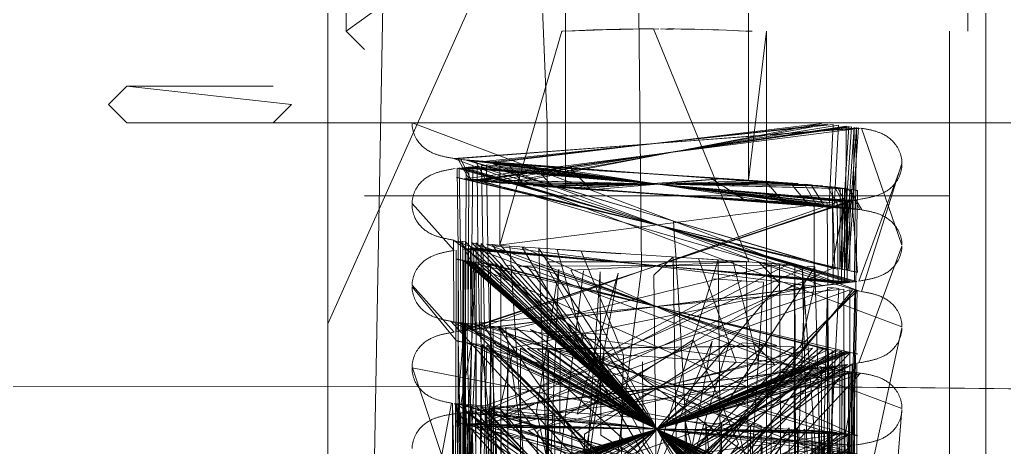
# Model space of a CAD drawing. Header units: millimetres. Extents: x 521 to 148073, y -17811 to 32040.
# Drawn here: x 65985.86 to 66013.86, y 20500.32 to 20512.47 of the extents above; entities that cross this region are included whole.
import ezdxf

# ---------------------------------------------------------------- set-up
doc = ezdxf.new("R2010")
doc.units = ezdxf.units.MM
doc.layers.add('Datové rozvody', color=6, linetype='Continuous')
doc.layers.add('PDF_Geometrie', color=7, linetype='Continuous', true_color=0xbdbdbd)

# ---------------------------------------------------------------- blocks, each defined once
blk = doc.blocks.new('projektor')
at = {"layer": 'PDF_Geometrie', "lineweight": 13}
for points in [[(86042.651, 15089.367), (86042.651, 15085.322), (86042.651, 15066.608), (86042.651, 15060.033)], [(86027.983, 15083.804), (86079.825, 15083.804)], [(86025.96, 15067.62), (86025.96, 15072.172), (86025.96, 15081.782), (86026.668, 15083.319), (86027.477, 15077.23), (86027.477, 15071.16), (86030.006, 15072.172), (86030.006, 15077.23), (86030.512, 15072.172), (86030.512, 15082.287), (86035.569, 15070.048), (86036.429, 15079.354), (86036.429, 15067.114), (86037.392, 15067.114), (86039.385, 15067.114), (86040.121, 15066.103), (86040.627, 15066.608)], [(86036.681, 15083.298), (86037.549, 15083.298), (86040.121, 15083.298)], [(86040.121, 15082.793), (86066.927, 15082.793), (86069.131, 15082.287)], [(86044.674, 15082.793), (86044.674, 15080.748), (86044.674, 15066.608)], [(86049.261, 15074.3), (86051.525, 15074.321), (86063.423, 15082.202)], [(86053.808, 15080.284), (86048.323, 15081.478), (86048.364, 15081.476), (86048.405, 15081.471), (86048.446, 15081.465), (86048.487, 15081.457), (86048.528, 15081.447), (86048.567, 15081.436), (86048.606, 15081.422), (86048.645, 15081.406), (86048.683, 15081.39), (86048.718, 15081.372), (86048.753, 15081.351), (86048.786, 15081.33), (86048.818, 15081.309), (86048.848, 15081.286), (86048.876, 15081.263), (86048.903, 15081.239), (86048.928, 15081.214), (86048.952, 15081.19), (86048.974, 15081.164), (86048.995, 15081.14), (86049.014, 15081.114), (86049.033, 15081.089), (86049.049, 15081.065), (86049.066, 15081.039), (86049.08, 15081.015), (86049.093, 15080.99), (86049.106, 15080.967), (86049.117, 15080.944), (86049.128, 15080.92), (86049.138, 15080.899), (86049.147, 15080.876), (86049.156, 15080.855), (86049.164, 15080.833), (86049.171, 15080.812), (86049.178, 15080.791), (86049.185, 15080.771), (86049.192, 15080.749), (86049.197, 15080.729), (86049.203, 15080.709), (86049.209, 15080.688), (86049.215, 15080.667), (86049.22, 15080.645), (86049.225, 15080.625), (86049.23, 15080.603), (86049.235, 15080.581), (86049.24, 15080.559), (86049.245, 15080.537), (86049.249, 15080.514), (86049.254, 15080.491), (86049.258, 15080.466), (86049.263, 15080.442), (86049.268, 15080.418), (86049.272, 15080.392), (86049.277, 15080.367), (86049.281, 15080.34), (86049.289, 15080.285), (86046.063, 15081.478), (86046.104, 15081.476), (86046.145, 15081.471), (86046.186, 15081.465), (86046.227, 15081.457), (86046.267, 15081.448), (86046.306, 15081.436), (86046.345, 15081.423), (86046.384, 15081.407), (86046.421, 15081.391), (86046.457, 15081.373), (86046.491, 15081.353), (86046.524, 15081.332), (86046.556, 15081.311), (86046.586, 15081.288), (86046.614, 15081.265), (86046.641, 15081.242), (86046.666, 15081.217), (86046.69, 15081.193), (86046.713, 15081.167), (86046.733, 15081.143), (86046.753, 15081.117), (86046.771, 15081.093), (86046.788, 15081.068), (86046.804, 15081.043), (86046.819, 15081.019), (86046.832, 15080.994), (86046.844, 15080.971), (86046.856, 15080.948), (86046.867, 15080.925), (86046.877, 15080.903), (86046.887, 15080.88), (86046.895, 15080.859), (86046.903, 15080.838), (86046.91, 15080.816), (86046.917, 15080.796), (86046.925, 15080.775), (86046.931, 15080.754), (86046.937, 15080.734), (86046.943, 15080.714), (86046.948, 15080.693), (86046.954, 15080.672), (86046.959, 15080.652), (86046.965, 15080.63), (86046.97, 15080.609), (86046.975, 15080.588), (86046.979, 15080.565), (86046.984, 15080.543), (86046.989, 15080.52), (86046.993, 15080.497), (86046.998, 15080.473), (86047.003, 15080.448), (86047.008, 15080.424), (86047.012, 15080.398), (86047.017, 15080.372), (86047.021, 15080.345), (86047.03, 15080.289), (86043.804, 15081.478), (86043.845, 15081.476), (86043.886, 15081.471), (86043.927, 15081.465), (86043.968, 15081.457), (86044.008, 15081.448), (86044.048, 15081.436), (86044.087, 15081.423), (86044.125, 15081.407), (86044.162, 15081.39), (86044.198, 15081.372), (86044.234, 15081.352), (86044.266, 15081.332), (86044.298, 15081.31), (86044.328, 15081.287), (86044.356, 15081.264), (86044.383, 15081.24), (86044.409, 15081.215), (86044.432, 15081.191), (86044.455, 15081.166), (86044.475, 15081.141), (86044.495, 15081.115), (86044.513, 15081.091), (86044.53, 15081.066), (86044.545, 15081.041), (86044.56, 15081.018), (86044.574, 15080.993), (86044.586, 15080.97), (86044.597, 15080.947), (86044.608, 15080.924), (86044.618, 15080.902), (86044.627, 15080.88), (86044.635, 15080.858), (86044.644, 15080.837), (86044.651, 15080.815), (86044.659, 15080.794), (86044.666, 15080.773), (86044.673, 15080.751), (86044.679, 15080.729), (86044.686, 15080.708), (86044.691, 15080.685), (86044.697, 15080.663), (86044.703, 15080.64), (86044.708, 15080.618), (86044.714, 15080.595), (86044.719, 15080.571), (86044.724, 15080.548), (86044.729, 15080.523), (86044.734, 15080.498), (86044.739, 15080.473), (86044.744, 15080.446), (86044.749, 15080.42), (86044.754, 15080.392), (86044.758, 15080.365), (86044.764, 15080.336), (86044.769, 15080.307), (86044.778, 15080.246)], [(86056.205, 15067.923), (86050.402, 15069.011), (86050.397, 15068.985), (86050.393, 15068.96), (86050.388, 15068.935), (86050.384, 15068.911), (86050.379, 15068.887), (86050.375, 15068.865), (86050.37, 15068.842), (86050.365, 15068.82), (86050.359, 15068.798), (86050.355, 15068.776), (86050.35, 15068.755), (86050.344, 15068.733), (86050.339, 15068.713), (86050.333, 15068.693), (86050.327, 15068.671), (86050.321, 15068.651), (86050.315, 15068.631), (86050.308, 15068.609), (86050.3, 15068.589), (86050.293, 15068.568), (86050.285, 15068.546), (86050.277, 15068.525), (86050.268, 15068.503), (86050.258, 15068.48), (86050.247, 15068.458), (86050.235, 15068.434), (86050.223, 15068.41), (86050.209, 15068.387), (86050.194, 15068.361), (86050.179, 15068.337), (86050.162, 15068.311), (86050.144, 15068.287), (86050.124, 15068.261), (86050.104, 15068.236), (86050.081, 15068.212), (86050.058, 15068.187), (86050.032, 15068.163), (86050.005, 15068.138), (86049.977, 15068.115), (86049.947, 15068.093), (86049.916, 15068.07), (86049.882, 15068.05), (86049.848, 15068.03), (86049.812, 15068.011), (86049.775, 15067.994), (86049.736, 15067.979), (86049.697, 15067.965), (86049.657, 15067.953), (86049.616, 15067.944), (86049.575, 15067.936), (86049.534, 15067.93), (86049.493, 15067.926), (86049.452, 15067.924), (86049.428, 15067.923), (86051.841, 15080.387)], [(86053.946, 15067.923), (86049.578, 15080.361), (86049.583, 15080.388), (86049.587, 15080.415), (86049.592, 15080.441), (86049.597, 15080.466), (86049.602, 15080.492), (86049.607, 15080.516), (86049.611, 15080.541), (86049.616, 15080.564), (86049.622, 15080.588), (86049.627, 15080.61), (86049.632, 15080.632), (86049.638, 15080.655), (86049.643, 15080.677), (86049.649, 15080.698), (86049.656, 15080.72), (86049.662, 15080.741), (86049.668, 15080.762), (86049.675, 15080.785), (86049.682, 15080.806), (86049.69, 15080.828), (86049.698, 15080.85), (86049.707, 15080.872), (86049.717, 15080.896), (86049.727, 15080.918), (86049.737, 15080.942), (86049.749, 15080.966), (86049.762, 15080.989), (86049.776, 15081.015), (86049.79, 15081.039), (86049.806, 15081.064), (86049.823, 15081.089), (86049.841, 15081.114), (86049.862, 15081.14), (86049.881, 15081.164), (86049.904, 15081.19), (86049.928, 15081.214), (86049.953, 15081.239), (86049.979, 15081.262), (86050.007, 15081.285), (86050.038, 15081.309), (86050.07, 15081.33), (86050.102, 15081.351), (86050.137, 15081.371), (86050.172, 15081.389), (86050.21, 15081.406), (86050.249, 15081.422), (86050.288, 15081.435), (86050.327, 15081.447), (86050.368, 15081.457), (86050.409, 15081.465), (86050.45, 15081.471), (86050.491, 15081.476), (86050.532, 15081.478), (86050.557, 15081.478), (86045.89, 15069.046), (86045.886, 15069.018), (86045.88, 15068.992), (86045.875, 15068.965), (86045.871, 15068.94), (86045.866, 15068.916), (86045.861, 15068.891), (86045.856, 15068.868), (86045.852, 15068.844), (86045.847, 15068.821), (86045.842, 15068.8), (86045.837, 15068.777), (86045.831, 15068.756), (86045.826, 15068.734), (86045.82, 15068.713), (86045.814, 15068.693), (86045.809, 15068.671), (86045.803, 15068.651), (86045.796, 15068.631), (86045.789, 15068.609), (86045.783, 15068.589), (86045.775, 15068.568), (86045.767, 15068.546), (86045.758, 15068.524), (86045.749, 15068.503), (86045.739, 15068.48), (86045.728, 15068.457), (86045.717, 15068.433), (86045.704, 15068.41), (86045.691, 15068.386), (86045.677, 15068.361), (86045.661, 15068.337), (86045.644, 15068.311), (86045.626, 15068.287), (86045.606, 15068.261), (86045.585, 15068.236), (86045.563, 15068.212), (86045.539, 15068.187), (86045.514, 15068.163), (86045.487, 15068.138), (86045.459, 15068.115), (86045.429, 15068.093), (86045.397, 15068.07), (86045.364, 15068.05), (86045.33, 15068.03), (86045.294, 15068.011), (86045.256, 15067.994), (86045.217, 15067.979), (86045.178, 15067.965), (86045.139, 15067.953), (86045.098, 15067.944), (86045.057, 15067.936), (86045.016, 15067.93), (86044.975, 15067.926), (86044.934, 15067.924), (86044.91, 15067.923)], [(86065.097, 15080.325), (86050.58, 15081.478), (86050.621, 15081.476), (86050.662, 15081.471), (86050.702, 15081.466), (86050.742, 15081.458), (86050.782, 15081.449), (86050.821, 15081.437), (86050.86, 15081.425), (86050.898, 15081.409), (86050.934, 15081.393), (86050.97, 15081.375), (86051.004, 15081.356), (86051.037, 15081.336), (86051.068, 15081.314), (86051.099, 15081.292), (86051.127, 15081.269), (86051.154, 15081.246), (86051.179, 15081.222), (86051.203, 15081.198), (86051.225, 15081.173), (86051.246, 15081.149), (86051.266, 15081.125), (86051.285, 15081.099), (86051.301, 15081.075), (86051.317, 15081.05), (86051.332, 15081.027), (86051.346, 15081.003), (86051.358, 15080.979), (86051.371, 15080.956), (86051.381, 15080.933), (86051.391, 15080.911), (86051.401, 15080.89), (86051.409, 15080.868), (86051.417, 15080.847), (86051.426, 15080.826), (86051.433, 15080.805), (86051.44, 15080.784), (86051.447, 15080.763), (86051.452, 15080.743), (86051.459, 15080.723), (86051.464, 15080.701), (86051.47, 15080.681), (86051.476, 15080.66), (86051.481, 15080.637), (86051.487, 15080.615), (86051.492, 15080.593), (86051.497, 15080.569), (86051.502, 15080.546), (86051.507, 15080.521), (86051.512, 15080.496), (86051.517, 15080.47), (86051.522, 15080.443), (86051.527, 15080.416), (86051.532, 15080.387), (86051.537, 15080.359), (86051.542, 15080.329), (86051.547, 15080.299), (86051.552, 15080.267), (86051.561, 15080.202)], [(86040.063, 15073.664), (86040.068, 15073.488), (86040.067, 15073.476), (86040.068, 15073.7), (86040.072, 15073.32), (86040.071, 15073.306), (86040.075, 15073.436), (86040.077, 15073.159), (86040.076, 15073.143), (86040.081, 15073.191), (86040.081, 15072.99), (86040.084, 15072.934), (86040.089, 15072.776), (86040.088, 15072.965), (86040.092, 15072.73), (86040.097, 15072.587), (86040.099, 15072.551), (86040.098, 15072.702), (86040.106, 15072.376), (86040.108, 15072.355), (86040.116, 15072.172), (86040.118, 15072.162), (86040.109, 15072.44), (86040.121, 15072.098), (86040.121, 15072.07), (86046.039, 15070.352), (86043.78, 15070.352), (86044.91, 15079.049), (86047.169, 15079.049), (86046.055, 15070.177), (86044.891, 15079.256), (86043.796, 15070.175), (86047.149, 15079.268), (86048.324, 15070.07), (86046.07, 15070.022), (86043.814, 15069.983), (86044.876, 15079.409), (86047.134, 15079.43), (86048.338, 15069.927), (86046.084, 15069.879), (86043.828, 15069.848), (86044.862, 15079.553), (86047.119, 15079.579), (86048.351, 15069.792), (86046.098, 15069.746), (86043.841, 15069.722), (86047.104, 15079.718), (86044.848, 15079.687), (86048.366, 15069.666), (86046.111, 15069.621), (86047.094, 15079.804), (86044.834, 15079.814), (86043.854, 15069.603), (86048.379, 15069.547), (86046.121, 15069.542), (86047.084, 15079.886), (86044.825, 15079.894), (86043.867, 15069.492), (86048.387, 15069.473), (86046.129, 15069.468), (86047.075, 15079.963), (86044.815, 15079.971), (86043.875, 15069.422), (86048.397, 15069.402), (86046.138, 15069.397), (86047.066, 15080.036), (86043.884, 15069.355), (86044.806, 15080.044), (86048.405, 15069.334), (86046.147, 15069.329), (86047.057, 15080.104), (86043.893, 15069.29), (86044.796, 15080.114), (86048.414, 15069.269), (86046.156, 15069.264), (86043.901, 15069.229), (86047.048, 15080.169), (86044.787, 15080.182), (86048.423, 15069.206), (86046.164, 15069.202), (86043.91, 15069.17), (86047.039, 15080.231), (86048.432, 15069.147), (86046.173, 15069.144)], [(86044.191, 15069.297), (86044.197, 15069.332), (86045.06, 15080.365), (86044.487, 15080.036), (86046.746, 15080.033), (86044.203, 15069.369), (86042.797, 15080.335), (86043.635, 15069.077), (86045.052, 15080.31), (86044.48, 15079.991), (86044.21, 15069.411), (86046.739, 15079.988), (86042.788, 15080.278), (86043.646, 15069.138), (86045.043, 15080.254), (86044.217, 15069.457), (86044.473, 15079.943), (86046.732, 15079.938), (86042.778, 15080.217), (86045.034, 15080.195), (86043.655, 15069.202), (86044.223, 15069.506), (86044.465, 15079.889), (86046.723, 15079.885), (86042.769, 15080.153), (86045.025, 15080.133), (86044.231, 15069.557), (86043.665, 15069.27), (86044.457, 15079.83), (86046.716, 15079.826), (86042.759, 15080.084), (86044.238, 15069.614), (86045.017, 15080.067), (86043.674, 15069.342), (86044.449, 15079.767), (86046.708, 15079.763), (86042.75, 15080.012), (86044.245, 15069.674), (86045.008, 15079.999), (86044.441, 15079.698), (86043.684, 15069.418), (86046.699, 15079.693), (86044.252, 15069.737), (86042.741, 15079.934), (86044.999, 15079.926), (86044.432, 15079.625), (86043.694, 15069.498), (86046.691, 15079.62), (86044.423, 15079.546), (86043.704, 15069.584), (86044.99, 15079.851), (86046.683, 15079.541), (86051.054, 15069.948), (86051.19, 15079.446), (86064.744, 15079.447)], [(86049.046, 15080.247), (86049.047, 15080.248), (86049.046, 15080.247), (86049.045, 15080.244), (86049.045, 15080.241), (86049.044, 15080.236), (86049.042, 15080.23), (86049.04, 15080.224), (86049.039, 15080.216), (86049.037, 15080.208), (86049.035, 15080.199), (86049.033, 15080.19), (86049.03, 15080.179), (86049.028, 15080.166), (86049.025, 15080.154), (86049.023, 15080.14), (86049.02, 15080.126), (86049.018, 15080.11), (86049.014, 15080.094), (86046.421, 15069.154), (86046.42, 15069.153), (86046.421, 15069.154), (86046.421, 15069.155), (86046.422, 15069.158), (86046.422, 15069.161), (86046.424, 15069.166), (86046.425, 15069.172), (86046.427, 15069.178), (86046.428, 15069.186), (86046.431, 15069.195), (86046.432, 15069.204), (86046.435, 15069.216), (86046.437, 15069.228), (86046.44, 15069.241), (86046.443, 15069.254), (86046.446, 15069.27), (86046.448, 15069.286), (86046.452, 15069.303), (86046.455, 15069.321), (86051.306, 15080.248), (86051.306, 15080.248), (86051.306, 15080.247), (86051.304, 15080.244), (86051.303, 15080.241), (86051.303, 15080.237), (86051.301, 15080.231), (86051.3, 15080.226), (86051.299, 15080.219), (86051.297, 15080.212), (86051.295, 15080.204), (86051.293, 15080.196), (86051.291, 15080.186), (86051.289, 15080.176), (86051.287, 15080.164), (86051.285, 15080.153), (86051.282, 15080.14), (86051.28, 15080.127), (86044.529, 15080.248), (86044.528, 15080.246), (86044.527, 15080.243), (86044.526, 15080.24), (86044.525, 15080.235), (86044.523, 15080.228), (86044.522, 15080.221), (86044.52, 15080.213), (86044.517, 15080.204), (86044.516, 15080.195), (86044.513, 15080.184), (86044.511, 15080.171), (86044.508, 15080.158), (86044.505, 15080.144), (86044.503, 15080.129), (86044.5, 15080.112), (86044.497, 15080.094), (86044.493, 15080.076), (86046.788, 15080.248), (86046.787, 15080.246), (86046.786, 15080.243), (86046.785, 15080.239), (86046.783, 15080.234), (86046.783, 15080.227), (86046.781, 15080.22), (86046.779, 15080.212), (86046.777, 15080.203), (86046.774, 15080.193), (86046.772, 15080.182), (86046.77, 15080.169), (86046.767, 15080.156), (86046.764, 15080.142), (86046.761, 15080.127), (86046.758, 15080.11), (86046.755, 15080.092), (86046.752, 15080.074), (86044.161, 15069.154), (86044.161, 15069.153), (86044.161, 15069.154), (86044.161, 15069.156), (86044.162, 15069.159), (86044.164, 15069.162), (86044.165, 15069.167), (86044.166, 15069.172), (86044.168, 15069.179), (86044.17, 15069.187), (86044.172, 15069.195), (86044.174, 15069.204), (86044.176, 15069.216), (86044.178, 15069.227), (86044.181, 15069.239), (86044.183, 15069.252), (86044.186, 15069.267), (86044.188, 15069.281), (86044.191, 15069.297)], [(86049.009, 15080.059), (86049.002, 15080.019), (86053.242, 15069.381), (86064.816, 15080.015), (86052.671, 15069.068), (86054.93, 15069.068), (86060.02, 15069.389), (86061.707, 15069.067), (86049.574, 15080.332), (86048.154, 15069.076), (86045.895, 15069.074), (86054.091, 15080.323), (86056.35, 15080.326), (86067.073, 15080.007), (86067.645, 15080.322), (86060.867, 15080.32), (86062.281, 15069.396), (86066.228, 15069.081), (86069.903, 15080.319)], [(86048.996, 15079.975), (86048.989, 15079.928), (86053.255, 15069.472), (86060.034, 15069.481), (86067.061, 15079.921), (86062.293, 15069.483), (86048.171, 15069.187), (86054.073, 15080.212), (86050.998, 15069.487), (86049.554, 15080.211), (86051.246, 15079.913), (86052.689, 15069.189), (86060.85, 15080.208), (86061.726, 15069.19), (86067.627, 15080.208), (86066.244, 15069.194), (86054.949, 15069.19), (86045.913, 15069.196), (86056.331, 15080.204), (86063.107, 15080.199)], [(86045.932, 15069.332), (86045.922, 15069.261), (86046.489, 15069.556), (86055.755, 15079.845), (86056.321, 15080.138), (86065.357, 15080.135), (86057.219, 15069.268), (86058.014, 15079.842), (86062.531, 15079.837), (86064.791, 15079.839), (86064.563, 15069.564), (86066.822, 15069.565)], [(86048.154, 15069.076), (86048.145, 15069.024), (86054.099, 15080.375), (86067.653, 15080.376), (86060.876, 15080.373), (86066.218, 15069.028), (86069.912, 15080.372), (86067.08, 15080.045), (86062.275, 15069.357), (86046.461, 15069.36), (86055.783, 15080.041), (86063.134, 15080.367), (86065.392, 15080.367), (86057.183, 15069.036), (86050.407, 15069.038), (86064.535, 15069.364), (86069.337, 15080.036)], [(86046.461, 15069.36), (86046.467, 15069.403), (86055.776, 15079.999), (86063.125, 15080.313), (86058.607, 15080.315), (86065.384, 15080.313), (86057.192, 15069.09), (86051.258, 15079.995), (86050.416, 15069.093), (86050.987, 15069.406), (86064.541, 15069.408), (86062.553, 15079.991), (86069.33, 15079.991)], [(86046.467, 15069.403), (86046.475, 15069.451), (86055.77, 15079.951), (86065.375, 15080.256), (86057.201, 15069.146), (86058.597, 15080.254), (86050.425, 15069.151), (86064.549, 15069.456), (86053.509, 15079.944), (86058.028, 15079.944), (86062.546, 15079.944), (86066.808, 15069.458), (86069.323, 15079.943)], [(86046.475, 15069.451), (86046.482, 15069.501), (86055.762, 15079.9), (86065.366, 15080.197), (86057.21, 15069.205), (86058.02, 15079.895), (86062.539, 15079.893), (86064.556, 15069.508), (86050.434, 15069.212), (86053.502, 15079.891)], [(86060.306, 15080.07), (86048.141, 15068.999), (86048.136, 15068.975), (86048.132, 15068.95), (86048.127, 15068.926), (86048.123, 15068.902), (86048.118, 15068.88), (86048.114, 15068.858), (86048.109, 15068.835), (86048.104, 15068.813), (86048.099, 15068.791), (86048.094, 15068.77), (86048.089, 15068.749), (86048.084, 15068.728), (86048.078, 15068.707), (86048.072, 15068.687), (86048.066, 15068.666), (86048.06, 15068.646), (86048.054, 15068.626), (86048.047, 15068.604), (86048.04, 15068.584), (86048.032, 15068.563), (86048.024, 15068.541), (86048.015, 15068.52), (86048.006, 15068.497), (86047.996, 15068.475), (86047.985, 15068.453), (86047.973, 15068.429), (86047.961, 15068.406), (86047.948, 15068.381), (86047.932, 15068.357), (86047.917, 15068.333), (86047.9, 15068.308), (86047.881, 15068.283), (86047.862, 15068.257), (86047.841, 15068.233), (86047.819, 15068.209), (86047.795, 15068.184), (86047.77, 15068.16), (86047.744, 15068.136), (86047.715, 15068.113), (86047.685, 15068.091), (86047.653, 15068.068), (86047.621, 15068.048), (86047.585, 15068.029), (86047.55, 15068.01), (86047.513, 15067.993), (86047.475, 15067.978), (86047.436, 15067.964), (86047.396, 15067.953), (86047.356, 15067.943), (86047.315, 15067.936), (86047.274, 15067.93), (86047.233, 15067.926), (86047.192, 15067.924), (86048.68, 15069.154), (86048.679, 15069.154), (86048.679, 15069.153), (86048.68, 15069.154), (86048.68, 15069.156), (86048.68, 15069.159), (86048.682, 15069.162), (86048.683, 15069.167), (86048.685, 15069.173), (86048.687, 15069.18), (86048.688, 15069.188), (86048.69, 15069.197), (86048.692, 15069.208), (86048.695, 15069.219), (86048.697, 15069.231), (86048.7, 15069.244), (86048.702, 15069.258), (86048.706, 15069.274), (86048.708, 15069.291), (86048.712, 15069.308), (86048.715, 15069.327), (86050.938, 15069.154), (86050.938, 15069.153), (86050.938, 15069.154), (86050.939, 15069.155), (86050.94, 15069.158), (86050.941, 15069.161), (86050.942, 15069.165), (86050.943, 15069.17), (86050.944, 15069.176), (86050.946, 15069.182), (86050.947, 15069.189), (86050.949, 15069.197), (86050.952, 15069.206), (86050.954, 15069.217), (86050.956, 15069.227), (86050.958, 15069.238), (86050.96, 15069.25), (86050.963, 15069.262), (86050.965, 15069.276), (86053.565, 15080.248)], [(86051.801, 15080.121), (86051.811, 15080.186), (86058.588, 15080.189), (86057.779, 15069.514), (86055.52, 15069.517), (86064.797, 15079.888), (86060.278, 15079.878), (86047.29, 15080.177), (86059.473, 15069.227), (86048.982, 15079.876), (86053.263, 15069.524), (86063.991, 15069.231), (86067.055, 15079.874), (86060.041, 15069.532), (86062.299, 15069.532), (86051.004, 15069.532), (86051.239, 15079.866), (86048.18, 15069.247), (86054.065, 15080.152), (86060.841, 15080.148), (86067.618, 15080.147), (86066.254, 15069.254)], [(86048.728, 15069.41), (86048.735, 15069.459), (86051.819, 15080.247), (86055.513, 15069.463), (86057.772, 15069.462), (86047.3, 15080.242), (86060.285, 15079.933), (86059.463, 15069.163), (86064.803, 15079.933), (86063.982, 15069.17)], [(86049.554, 15080.211), (86049.563, 15080.273), (86048.162, 15069.131), (86052.68, 15069.127), (86054.939, 15069.127), (86061.717, 15069.127), (86054.081, 15080.268), (86062.287, 15069.437), (86060.858, 15080.265), (86067.636, 15080.267)], [(86049.289, 15080.285), (86049.298, 15080.228), (86053.817, 15080.226), (86055.205, 15069.172), (86058.334, 15080.234)], [(86050.672, 15069.272), (86050.663, 15069.344), (86051.581, 15080.062), (86061.96, 15069.332)], [(86053.835, 15080.103), (86049.316, 15080.105), (86055.187, 15069.299)], [(86061.968, 15069.267), (86050.672, 15069.272), (86051.571, 15080.134), (86056.089, 15080.139)], [(86053.825, 15080.166), (86049.307, 15080.168), (86055.196, 15069.234)], [(86049.536, 15080.077), (86049.545, 15080.146), (86052.699, 15069.254), (86061.735, 15069.255), (86054.958, 15069.257), (86063.099, 15080.137)], [(86051.28, 15080.127), (86051.274, 15080.098), (86050.97, 15069.304)], [(86066.244, 15069.194), (86066.236, 15069.136), (86056.34, 15080.267), (86051.252, 15079.956), (86050.993, 15069.446), (86063.117, 15080.257)], [(86045.942, 15069.405), (86045.932, 15069.332), (86054.969, 15069.33), (86056.312, 15080.069), (86062.524, 15079.778), (86064.571, 15069.624), (86066.83, 15069.624)], [(86046.497, 15069.615), (86046.505, 15069.677), (86052.717, 15069.396), (86055.739, 15079.724), (86061.755, 15069.397), (86065.34, 15080.003), (86049.527, 15080.004), (86057.237, 15069.401), (86045.942, 15069.405), (86056.303, 15079.995), (86062.516, 15079.715), (86064.579, 15069.688), (86066.838, 15069.687)], [(86052.717, 15069.396), (86052.708, 15069.323), (86049.536, 15080.077), (86063.09, 15080.073), (86061.746, 15069.324), (86046.497, 15069.615), (86055.747, 15079.786), (86065.349, 15080.07), (86058.006, 15079.785), (86057.227, 15069.333), (86064.784, 15079.787)], [(86046.505, 15069.677), (86046.513, 15069.745), (86055.732, 15079.657), (86065.331, 15079.931), (86057.245, 15069.473), (86061.764, 15069.473), (86049.517, 15079.927), (86052.728, 15069.473), (86062.508, 15079.647), (86064.587, 15069.756), (86066.846, 15069.754)], [(86046.513, 15069.745), (86046.525, 15069.852), (86048.942, 15079.55), (86055.719, 15079.549), (86054.999, 15069.574), (86064.756, 15079.55), (86065.322, 15079.857), (86069.274, 15079.548), (86057.254, 15069.548), (86055.562, 15069.861), (86062.495, 15079.539), (86066.858, 15069.862), (86064.599, 15069.866), (86053.459, 15079.532), (86057.822, 15069.869), (86060.235, 15079.53), (86062.341, 15069.869), (86064.037, 15069.597), (86048.786, 15069.871), (86058.539, 15079.802), (86060.082, 15069.875), (86050.479, 15069.569)], [(86048.231, 15069.661), (86048.214, 15069.511), (86047.251, 15079.868), (86054.03, 15079.888), (86060.807, 15079.882), (86061.773, 15069.552), (86052.737, 15069.554), (86066.288, 15069.527)], [(86047.271, 15080.032), (86047.281, 15080.106), (86060.048, 15069.587), (86048.188, 15069.308), (86054.056, 15080.091), (86060.833, 15080.086), (86066.262, 15069.318), (86067.61, 15080.082)], [(86048.974, 15079.819), (86048.967, 15079.758), (86060.261, 15079.754), (86060.055, 15069.645), (86064.009, 15069.365), (86048.197, 15069.373), (86059.491, 15069.366), (86054.048, 15080.026), (86047.271, 15080.032), (86051.02, 15069.654), (86060.824, 15080.021), (86066.271, 15069.385), (86067.601, 15080.014), (86064.777, 15079.733), (86057.999, 15079.725), (86063.081, 15080.005)], [(86048.967, 15079.758), (86048.958, 15079.693), (86053.285, 15069.706), (86055.544, 15069.708), (86060.063, 15069.706), (86048.205, 15069.44), (86058.559, 15079.97), (86054.039, 15079.958), (86060.253, 15079.684), (86064.019, 15069.438), (86067.031, 15079.685), (86060.815, 15079.953), (86051.216, 15079.678), (86059.501, 15069.442), (86066.279, 15069.454)], [(86048.721, 15069.366), (86048.728, 15069.41), (86053.516, 15079.991)], [(86048.75, 15069.567), (86048.758, 15069.628), (86053.487, 15079.775), (86050.452, 15069.344), (86057.795, 15069.629), (86051.792, 15080.052), (86067.04, 15079.771), (86069.3, 15079.768)], [(86053.487, 15079.775), (86053.478, 15079.711), (86054.978, 15069.406), (86048.766, 15069.692), (86057.802, 15069.693), (86050.461, 15069.415), (86051.783, 15079.98), (86062.321, 15069.701), (86069.292, 15079.699)], [(86048.766, 15069.692), (86048.774, 15069.76), (86053.471, 15079.641), (86056.293, 15079.918), (86057.81, 15069.76), (86050.47, 15069.49), (86054.988, 15069.487), (86051.773, 15079.905), (86053.294, 15069.775)], [(86048.958, 15079.693), (86048.951, 15079.624), (86055.554, 15069.781), (86058.549, 15079.889), (86060.245, 15079.61), (86064.028, 15069.516), (86062.333, 15069.799), (86060.075, 15069.805), (86067.02, 15079.593), (86051.764, 15079.825), (86053.302, 15069.849), (86063.064, 15079.859)], [(86049.002, 15080.019), (86048.996, 15079.975), (86053.248, 15069.425), (86064.81, 15079.975), (86060.027, 15069.433), (86067.067, 15079.966)], [(86052.911, 15069.432), (86049.333, 15079.971), (86057.429, 15069.433)], [(86058.368, 15079.981), (86050.653, 15069.421), (86049.333, 15079.971), (86049.342, 15079.899), (86062.897, 15079.897), (86050.643, 15069.501), (86051.601, 15079.904), (86058.377, 15079.911)], [(86050.643, 15069.501), (86050.633, 15069.586), (86052.893, 15069.58), (86049.35, 15079.825), (86051.611, 15079.819), (86060.646, 15079.822), (86058.39, 15079.8), (86070.97, 15069.549), (86061.933, 15069.547), (86056.124, 15079.862), (86064.195, 15069.531), (86067.418, 15079.87), (86068.713, 15069.53), (86059.676, 15069.526), (86066.455, 15069.52), (86055.159, 15069.519), (86065.157, 15079.89), (86052.902, 15069.505), (86053.86, 15079.895), (86057.419, 15069.511), (86069.675, 15079.897)], [(86051.02, 15069.654), (86051.03, 15069.735), (86057.991, 15079.661), (86063.072, 15079.933)], [(86051.216, 15079.678), (86051.202, 15079.551), (86051.044, 15069.852), (86059.51, 15069.523), (86057.975, 15079.522), (86067.583, 15079.866)], [(86051.233, 15079.817), (86051.226, 15079.765), (86055.536, 15069.639), (86053.278, 15069.641), (86058.569, 15080.047), (86062.314, 15069.641)], [(86044.962, 15079.604), (86044.976, 15079.732), (86044.41, 15079.419), (86043.714, 15069.674), (86044.281, 15069.99), (86042.716, 15079.72), (86044.962, 15079.604), (86044.293, 15070.112), (86044.395, 15079.278), (86043.729, 15069.819), (86042.701, 15079.576), (86044.948, 15079.466), (86044.306, 15070.243), (86044.382, 15079.127), (86043.745, 15069.976), (86042.685, 15079.42), (86044.319, 15070.381), (86044.366, 15078.962), (86044.934, 15079.32), (86043.762, 15070.145), (86042.669, 15079.252), (86044.336, 15070.581)], [(86049.493, 15079.715), (86049.508, 15079.846), (86045.961, 15069.564), (86056.284, 15079.836)], [(86049.478, 15079.573), (86049.493, 15079.715), (86052.752, 15069.685), (86060.222, 15079.399), (86050.493, 15069.695), (86045.975, 15069.694), (86056.269, 15079.706), (86058.529, 15079.711), (86064.734, 15079.336), (86051.178, 15079.332), (86048.244, 15069.782), (86051.068, 15070.084), (86054, 15079.616), (86065.296, 15079.612), (86066.99, 15079.309)], [(86046.525, 15069.852), (86046.538, 15069.969), (86048.929, 15079.43), (86053.315, 15069.968), (86055.707, 15079.432), (86063.05, 15079.74), (86065.309, 15079.738), (86051.754, 15079.741), (86057.268, 15069.667), (86059.525, 15069.654), (86060.79, 15079.73), (86066.871, 15069.978), (86062.483, 15079.422), (86067.001, 15079.422), (86069.261, 15079.42), (86057.835, 15069.986), (86062.353, 15069.982), (86064.612, 15069.984), (86066.305, 15069.682)], [(86046.538, 15069.969), (86046.55, 15070.096), (86053.328, 15070.099), (86055.694, 15079.306), (86060.776, 15079.607), (86063.036, 15079.612), (86067.555, 15079.614)], [(86047.219, 15079.583), (86047.235, 15079.732), (86053.445, 15079.412), (86055.009, 15069.666), (86055.576, 15069.989), (86060.094, 15069.986), (86061.787, 15069.677), (86048.798, 15069.991), (86057.963, 15079.409), (86064.047, 15069.684)], [(86048.244, 15069.782), (86048.231, 15069.661), (86054.013, 15079.737), (86067.569, 15079.745)], [(86048.743, 15069.511), (86048.75, 15069.567), (86050.442, 15069.276), (86053.494, 15079.835), (86057.787, 15069.57), (86069.307, 15079.831)], [(86051.726, 15079.463), (86051.74, 15079.607), (86060.106, 15070.106), (86062.47, 15079.296), (86062.365, 15070.105), (86057.847, 15070.111), (86064.625, 15070.112), (86066.319, 15069.807), (86057.951, 15079.285), (86059.541, 15069.796), (86048.812, 15070.12), (86053.433, 15079.281), (86061.802, 15069.813), (86069.246, 15079.28), (86055.591, 15070.129), (86055.025, 15069.814), (86064.061, 15069.822)], [(86051.004, 15069.532), (86051.011, 15069.579), (86053.27, 15069.581), (86048.974, 15079.819), (86060.27, 15079.818), (86051.233, 15079.817), (86059.482, 15069.294), (86062.307, 15069.585), (86064, 15069.296)], [(86069.684, 15079.817), (86069.698, 15079.692), (86053.883, 15079.698), (86060.657, 15079.731), (86052.88, 15069.699), (86049.364, 15079.706)], [(86052.866, 15069.826), (86049.377, 15079.578), (86055.126, 15069.826), (86050.608, 15069.817), (86051.636, 15079.59)], [(86057.396, 15069.717), (86050.623, 15069.675), (86062.921, 15079.684), (86051.62, 15079.731)], [(86046.02, 15070.144), (86046.005, 15069.984), (86049.463, 15079.42), (86052.782, 15069.98), (86055.04, 15069.975), (86060.193, 15079.101), (86047.203, 15079.423), (86056.239, 15079.415), (86058.497, 15079.403), (86046.635, 15079.066), (86060.132, 15070.369), (86046.577, 15070.375), (86055.667, 15079.026), (86062.391, 15070.378), (86062.443, 15079.018), (86066.909, 15070.379), (86053.356, 15070.39), (86057.925, 15079.015), (86057.874, 15070.389), (86048.888, 15079.008), (86051.096, 15070.389), (86064.652, 15070.398), (86064.702, 15079.002)], [(86046.55, 15070.096), (86046.564, 15070.23), (86055.681, 15079.17), (86065.282, 15079.478), (86051.163, 15079.168), (86051.082, 15070.231), (86053.342, 15070.239), (86060.118, 15070.233), (86063.022, 15079.476), (86062.378, 15070.236), (86066.896, 15070.236)], [(86048.915, 15079.3), (86048.902, 15079.159), (86057.296, 15069.932), (86062.457, 15079.161), (86067.54, 15079.474), (86057.939, 15079.155), (86057.861, 15070.245), (86051.726, 15079.463), (86064.638, 15070.25), (86048.257, 15069.911), (86048.825, 15070.26), (86053.419, 15079.142), (86053.987, 15079.487), (86066.975, 15079.148), (86060.763, 15079.477), (86061.816, 15069.956), (86059.556, 15069.951), (86055.605, 15070.282), (86050.523, 15069.977), (86064.077, 15069.971), (86066.333, 15069.939)], [(86048.293, 15070.294), (86048.275, 15070.096), (86055.62, 15070.447), (86057.31, 15070.078), (86059.573, 15070.118), (86053.969, 15079.302), (86067.526, 15079.321), (86051.711, 15079.311), (86060.177, 15078.933), (86060.745, 15079.289), (86055.057, 15070.148), (86061.831, 15070.11)], [(86048.825, 15070.26), (86048.84, 15070.41), (86053.405, 15078.992), (86051.146, 15078.989), (86065.268, 15079.335), (86066.958, 15078.973), (86063.008, 15079.328)], [(86048.929, 15079.43), (86048.915, 15079.3), (86057.282, 15069.795), (86066.883, 15070.103)], [(86070.93, 15069.914), (86070.913, 15070.1), (86061.882, 15070.027), (86056.174, 15079.383), (86064.142, 15070.032), (86065.209, 15079.399), (86062.951, 15079.394), (86057.367, 15069.997), (86066.404, 15069.997), (86067.47, 15079.391), (86068.662, 15070.009), (86059.626, 15070.004), (86058.43, 15079.422), (86069.726, 15079.416), (86053.911, 15079.432), (86052.853, 15069.961), (86055.111, 15069.977), (86049.392, 15079.444), (86050.593, 15069.968), (86060.688, 15079.434), (86051.651, 15079.438)], [(86044.366, 15078.962), (86044.351, 15078.785), (86044.915, 15079.108), (86043.778, 15070.327), (86044.334, 15078.596), (86044.355, 15070.795)], [(86046.041, 15070.376), (86046.02, 15070.144), (86046.591, 15070.529), (86055.653, 15078.871), (86056.223, 15079.253), (86049.446, 15079.254), (86052.798, 15070.145), (86062.43, 15078.864), (86062.405, 15070.53), (86066.923, 15070.53), (86057.888, 15070.54), (86053.37, 15070.551), (86048.874, 15078.845)], [(86064.652, 15070.398), (86064.666, 15070.555), (86048.854, 15070.57), (86051.111, 15070.557), (86053.391, 15078.833), (86058.48, 15079.23), (86060.148, 15070.565), (86057.907, 15078.815), (86064.684, 15078.81), (86051.129, 15078.794), (86055.635, 15070.624), (86066.942, 15078.784), (86065.248, 15079.131), (86060.162, 15078.752), (86048.293, 15070.294), (86053.951, 15079.102), (86062.989, 15079.116), (86057.329, 15070.29), (86060.727, 15079.088), (86046.604, 15078.715), (86051.691, 15079.091), (86067.505, 15079.101)], [(86046.635, 15079.066), (86046.619, 15078.897), (86050.538, 15070.132), (86064.092, 15070.133)], [(86048.874, 15078.845), (86048.859, 15078.672), (86047.17, 15079.062), (86048.868, 15070.741), (86050.558, 15070.355), (86051.126, 15070.737), (86053.377, 15078.661), (86055.074, 15070.335), (86064.113, 15070.368)], [(86048.314, 15070.171), (86048.299, 15070.352), (86056.205, 15079.049), (86058.464, 15079.049), (86059.594, 15070.352), (86062.983, 15079.049), (86053.946, 15079.049), (86052.816, 15070.352), (86057.335, 15070.352), (86049.428, 15079.049)], [(86050.577, 15070.13), (86050.557, 15070.352), (86060.724, 15079.049), (86051.686, 15079.049), (86048.314, 15070.171), (86064.125, 15070.211), (86061.868, 15070.18), (86056.189, 15079.229), (86062.966, 15079.234), (86067.484, 15079.225), (86068.646, 15070.174), (86059.611, 15070.169), (86057.353, 15070.15), (86065.227, 15079.208), (86066.389, 15070.147), (86069.741, 15079.264)], [(86055.111, 15069.977), (86055.095, 15070.138), (86058.448, 15079.23), (86050.577, 15070.13), (86053.929, 15079.236), (86060.703, 15079.27), (86051.667, 15079.276), (86052.834, 15070.154), (86049.41, 15079.252)], [(86050.574, 15070.162), (86050.54, 15070.159), (86049.439, 15079.183)], [(86044.869, 15078.556), (86044.895, 15078.876), (86044.319, 15078.392), (86043.801, 15070.593), (86044.373, 15071.027)], [(86046.063, 15070.629), (86046.041, 15070.376), (86056.203, 15079.021)], [(86060.167, 15070.774), (86049.425, 15079.012), (86052.82, 15070.386)], [(86055.652, 15070.814), (86051.111, 15078.585), (86066.924, 15078.579)], [(86060.146, 15078.559), (86046.588, 15078.519), (86046.62, 15070.869), (86055.625, 15078.532), (86048.844, 15078.488), (86053.4, 15070.907)], [(86064.695, 15070.904), (86048.883, 15070.924), (86053.361, 15078.479)], [(86047.123, 15078.499), (86047.146, 15078.792), (86057.871, 15078.369), (86061.872, 15070.571), (86051.093, 15078.358), (86060.129, 15078.353), (86066.907, 15078.361)], [(86048.336, 15070.803), (86048.312, 15070.509), (86051.142, 15070.929), (86053.932, 15078.887), (86057.349, 15070.521), (86059.611, 15070.558), (86060.707, 15078.868), (86062.968, 15078.883), (86066.388, 15070.555)], [(86048.844, 15078.488), (86048.828, 15078.293), (86048.898, 15071.118), (86053.346, 15078.284), (86056.182, 15078.769), (86064.135, 15070.625)], [(86044.319, 15078.392), (86044.302, 15078.176), (86044.392, 15071.276), (86044.869, 15078.556), (86043.825, 15070.886)], [(86046.62, 15070.869), (86046.639, 15071.118), (86055.605, 15078.281), (86051.158, 15071.133), (86049.402, 15078.745), (86052.842, 15070.654)], [(86066.889, 15078.127), (86051.075, 15078.116), (86046.554, 15078.092), (86048.336, 15070.803), (86053.908, 15078.593)], [(86046.591, 15070.529), (86046.605, 15070.694), (86055.639, 15078.707), (86059.589, 15070.298), (86062.417, 15078.703), (86062.418, 15070.692), (86066.37, 15070.335), (86066.937, 15070.691), (86057.901, 15070.701), (86061.851, 15070.331), (86053.385, 15070.724), (86064.68, 15070.724)], [(86046.639, 15071.118), (86046.659, 15071.387), (86048.808, 15078.016), (86048.919, 15071.396), (86053.325, 15078.007), (86055.585, 15078.012), (86066.413, 15070.856), (86051.179, 15071.405), (86047.123, 15078.499), (86051.644, 15078.53), (86055.121, 15070.896), (86066.995, 15071.426), (86057.959, 15071.443), (86062.477, 15071.441), (86055.701, 15071.46), (86062.357, 15077.951), (86061.898, 15070.899), (86050.605, 15070.928), (86060.095, 15077.902), (86064.164, 15070.978), (86060.223, 15071.503), (86064.612, 15077.88), (86066.871, 15077.878)], [(86050.605, 15070.928), (86050.579, 15070.597), (86046.571, 15078.312), (86046.063, 15070.629), (86053.415, 15071.103), (86064.71, 15071.097)], [(86046.554, 15078.092), (86046.538, 15077.86), (86051.055, 15077.856), (86057.832, 15077.853), (86046.091, 15070.973), (86049.373, 15078.375), (86052.872, 15071.024)], [(86058.405, 15078.323), (86046.681, 15071.676), (86048.786, 15077.718), (86053.458, 15071.675)], [(86064.752, 15071.666), (86048.941, 15071.696), (86053.304, 15077.706)], [(86055.718, 15071.7), (86051.2, 15071.697), (86067.014, 15071.707)], [(86066.852, 15077.613), (86051.036, 15077.582), (86048.366, 15071.196), (86053.877, 15078.197)], [(86044.284, 15077.947), (86044.267, 15077.703), (86044.841, 15078.199), (86044.431, 15071.826), (86043.855, 15071.291), (86044.243, 15077.357), (86044.452, 15072.128)], [(86044.302, 15078.176), (86044.284, 15077.947), (86044.412, 15071.541)], [(86048.786, 15077.718), (86048.764, 15077.401), (86049.342, 15077.963), (86048.963, 15072.019), (86051.222, 15072.008), (86053.281, 15077.382)], [(86062.519, 15072.034), (86046.125, 15071.43), (86056.12, 15077.965)], [(86066.832, 15077.332), (86051.015, 15077.29), (86057.791, 15077.266), (86046.49, 15077.179), (86046.724, 15072.315), (86055.519, 15077.082)], [(86046.538, 15077.86), (86046.514, 15077.531), (86047.093, 15078.097), (86055.151, 15071.297), (86051.611, 15078.097), (86066.444, 15071.256), (86061.931, 15071.336), (86046.701, 15071.986), (86050.638, 15071.367), (86053.479, 15071.991), (86055.542, 15077.412), (86064.193, 15071.364), (86064.774, 15071.982)], [(86105.67, 15077.735), (86104.355, 15077.735), (86079.066, 15077.735), (86075.897, 15077.735), (86073.638, 15077.735), (86071.378, 15077.735), (86069.119, 15077.735), (86066.861, 15077.735), (86064.602, 15077.735), (86062.342, 15077.735), (86060.083, 15077.735), (86057.824, 15077.735), (86055.565, 15077.735), (86053.305, 15077.735), (86051.047, 15077.735), (86048.788, 15077.735), (86046.528, 15077.735), (86040.121, 15077.735), (86044.234, 15077.23), (86040.117, 15077.23), (86023.431, 15077.23), (86022.672, 15077.056), (86020.145, 15076.999)], [(86044.243, 15077.357), (86044.218, 15076.985), (86043.887, 15071.737), (86044.807, 15077.721), (86044.474, 15072.448), (86044.191, 15076.587), (86044.502, 15072.873), (86043.927, 15072.329), (86044.165, 15076.16), (86044.764, 15077.09), (86044.53, 15073.323)], [(86047.02, 15077.048), (86047.061, 15077.651), (86057.77, 15076.946), (86060.617, 15077.682), (86067.394, 15077.672)], [(86048.449, 15072.384), (86048.404, 15071.716), (86050.99, 15076.902), (86053.839, 15077.676), (86065.136, 15077.685), (86051.576, 15077.608), (86061.966, 15071.821), (86066.481, 15071.781)], [(86048.963, 15072.019), (86048.987, 15072.366), (86053.258, 15077.035), (86058.023, 15072.357), (86062.294, 15077.03), (86062.541, 15072.358), (86055.766, 15072.404), (86057.438, 15071.673), (86060.284, 15072.388), (86062.88, 15077.732), (86064.551, 15077.001), (86055.183, 15071.742), (86060.029, 15076.949), (86066.807, 15076.961)], [(86046.204, 15072.602), (86046.16, 15071.939), (86049.011, 15072.737), (86053.234, 15076.664)], [(86066.781, 15076.565), (86050.963, 15076.489), (86057.742, 15076.521), (86046.439, 15076.396), (86059.734, 15072.227), (86046.777, 15073.127), (86051.296, 15073.146), (86053.208, 15076.267)], [(86064.852, 15073.153), (86048.688, 15076.229), (86055.819, 15073.21)], [(86046.49, 15077.179), (86046.465, 15076.801), (86049.31, 15077.508), (86050.672, 15071.857), (86052.934, 15071.889), (86046.747, 15072.663)], [(86048.764, 15077.401), (86048.742, 15077.066), (86051.244, 15072.341), (86053.502, 15072.326), (86059.695, 15071.656), (86067.057, 15072.323)], [(86046.494, 15071.666), (86046.494, 15077.245), (86040.052, 15074.603), (86040.053, 15074.604), (86040.059, 15074.749)], [(86040.121, 15077.33), (86040.112, 15077.149)], [(86040.105, 15076.977), (86040.097, 15076.815)], [(86040.112, 15077.124), (86040.104, 15076.954)], [(86046.439, 15076.396), (86046.405, 15075.851), (86049.269, 15076.895), (86052.975, 15072.502), (86046.808, 15073.625), (86050.715, 15072.494), (86048.655, 15075.703), (86051.533, 15076.96), (86053.175, 15075.736), (86053.589, 15073.684), (86055.436, 15075.768), (86058.106, 15073.664), (86064.274, 15072.552), (86064.884, 15073.679), (86066.528, 15072.48)], [(86046.97, 15076.262), (86047.02, 15077.048), (86049.043, 15073.236), (86055.223, 15072.343), (86057.48, 15072.302), (86060.339, 15073.24), (86062.839, 15077.122), (86064.496, 15076.154), (86057.714, 15076.07), (86060.575, 15077.052), (86050.935, 15076.049), (86059.971, 15076.039), (86066.749, 15076.057), (86067.352, 15077.037)], [(86048.509, 15073.33), (86048.449, 15072.384), (86053.795, 15077.005), (86062.008, 15072.447), (86065.091, 15077.015)], [(86040.089, 15076.625), (86040.081, 15076.412), (86040.081, 15076.394)], [(86040.097, 15076.815), (86040.089, 15076.625)], [(86046.274, 15073.704), (86046.204, 15072.602), (86049.076, 15073.774), (86051.331, 15073.713), (86055.853, 15073.77), (86058.299, 15076.784), (86060.373, 15073.797), (86062.206, 15075.647), (86062.628, 15073.737), (86064.462, 15075.601), (86067.149, 15073.777), (86056.04, 15076.791), (86050.9, 15075.481), (86057.679, 15075.492), (86066.709, 15075.415), (86059.929, 15075.368), (86046.361, 15075.151), (86046.868, 15074.61), (86053.111, 15074.689), (86055.376, 15074.78), (86058.167, 15074.658), (86064.926, 15074.367)], [(86040.081, 15076.412), (86040.076, 15076.258), (86040.077, 15076.242)], [(86040.075, 15075.965), (86040.081, 15076.21), (86040.067, 15075.924)], [(86040.076, 15076.258), (86040.071, 15076.095)], [(86044.165, 15076.16), (86044.129, 15075.578)], [(86040.067, 15075.924), (86040.063, 15075.747), (86040.063, 15075.737)], [(86040.059, 15075.565), (86040.057, 15075.378), (86040.057, 15075.371)], [(86040.063, 15075.747), (86040.059, 15075.565)], [(86044.129, 15075.578), (86043.977, 15073.102)], [(86040.057, 15075.378), (86040.054, 15075.187), (86040.055, 15075.182)], [(86040.054, 15075.187), (86040.053, 15074.994)], [(86040.052, 15074.603), (86040.053, 15074.408), (86040.054, 15074.411)], [(86040.054, 15074.411), (86040.055, 15074.218), (86040.054, 15074.213)], [(86036.942, 15074.17), (86039.602, 15074.201), (86042.192, 15074.23), (86044.822, 15074.257), (86046.693, 15074.275), (86063.412, 15072.126)], [(86040.055, 15074.218), (86040.057, 15074.03), (86040.057, 15074.023)], [(86049.973, 14962.813), (86049.946, 15074.307)], [(86044.456, 15072.172), (86043.917, 15072.172), (86040.117, 15072.172), (86023.431, 15072.172)], [(86105.67, 15071.666), (86104.355, 15071.666), (86079.066, 15071.666), (86075.51, 15071.666), (86073.251, 15071.666), (86070.991, 15071.666), (86068.732, 15071.666), (86066.473, 15071.666), (86064.214, 15071.666), (86061.955, 15071.666), (86059.696, 15071.666), (86057.436, 15071.666), (86055.178, 15071.666), (86052.918, 15071.666), (86050.659, 15071.666), (86048.401, 15071.666), (86046.494, 15071.666), (86042.651, 15071.666), (86030.512, 15071.16), (86022.672, 15070.048), (86037.392, 15070.048)], [(86033.04, 15065.597), (86035.569, 15071.251), (86048.214, 15065.597)], [(86052.954, 15069.118), (86049.402, 15067.924), (86049.362, 15067.926), (86049.32, 15067.93), (86049.28, 15067.936), (86049.238, 15067.944), (86049.197, 15067.954), (86049.158, 15067.965), (86049.119, 15067.98), (86049.08, 15067.995), (86049.044, 15068.011), (86049.008, 15068.031), (86048.972, 15068.05), (86048.94, 15068.071), (86048.908, 15068.093), (86048.878, 15068.116), (86048.85, 15068.139), (86048.823, 15068.163), (86048.798, 15068.187), (86048.775, 15068.212), (86048.752, 15068.237), (86048.731, 15068.262), (86048.712, 15068.287), (86048.693, 15068.312), (86048.676, 15068.337), (86048.661, 15068.362), (86048.646, 15068.387), (86048.633, 15068.411), (86048.62, 15068.434), (86048.609, 15068.458), (86048.598, 15068.48), (86048.589, 15068.503), (86048.58, 15068.525), (86048.57, 15068.546), (86048.563, 15068.568), (86048.555, 15068.589), (86048.548, 15068.609), (86048.541, 15068.631), (86048.535, 15068.651), (86048.528, 15068.672), (86048.523, 15068.693), (86048.517, 15068.713), (86048.511, 15068.734), (86048.506, 15068.756), (86048.501, 15068.777), (86048.496, 15068.799), (86048.491, 15068.82), (86048.486, 15068.842), (86048.481, 15068.866), (86048.477, 15068.888), (86048.472, 15068.912), (86048.467, 15068.936), (86048.462, 15068.96), (86048.458, 15068.986), (86048.453, 15069.011), (86048.449, 15069.038), (86048.44, 15069.092), (86047.143, 15067.924), (86047.102, 15067.926), (86047.061, 15067.93), (86047.02, 15067.936), (86046.979, 15067.944), (86046.938, 15067.954), (86046.899, 15067.965), (86046.86, 15067.98), (86046.821, 15067.995), (86046.784, 15068.011), (86046.748, 15068.031), (86046.713, 15068.05), (86046.681, 15068.071), (86046.649, 15068.093), (86046.619, 15068.116), (86046.591, 15068.139), (86046.564, 15068.163), (86046.539, 15068.187), (86046.515, 15068.213), (86046.492, 15068.237), (86046.472, 15068.262), (86046.452, 15068.287), (86046.434, 15068.312), (86046.417, 15068.338), (86046.401, 15068.362), (86046.387, 15068.387), (86046.374, 15068.411), (86046.361, 15068.434), (86046.349, 15068.458), (86046.339, 15068.48), (86046.33, 15068.503), (86046.32, 15068.525), (86046.311, 15068.546), (86046.304, 15068.568), (86046.296, 15068.589), (86046.288, 15068.61), (86046.282, 15068.631), (86046.275, 15068.651), (86046.269, 15068.672), (86046.263, 15068.693), (86046.257, 15068.713), (86046.253, 15068.734), (86046.247, 15068.755), (86046.242, 15068.776), (86046.237, 15068.798), (86046.231, 15068.82), (86046.227, 15068.841), (86046.222, 15068.865), (86046.218, 15068.887), (86046.213, 15068.91), (86046.208, 15068.935), (86046.204, 15068.958), (86046.199, 15068.984), (86046.195, 15069.009), (86046.191, 15069.035), (86046.182, 15069.088), (86044.884, 15067.924), (86044.843, 15067.926), (86044.802, 15067.93), (86044.761, 15067.936), (86044.72, 15067.944), (86044.68, 15067.954), (86044.639, 15067.965), (86044.6, 15067.98), (86044.562, 15067.995), (86044.525, 15068.011), (86044.489, 15068.03), (86044.455, 15068.05), (86044.421, 15068.071), (86044.39, 15068.093), (86044.36, 15068.115), (86044.331, 15068.138), (86044.305, 15068.163), (86044.279, 15068.187), (86044.256, 15068.212), (86044.234, 15068.237), (86044.213, 15068.261), (86044.193, 15068.287), (86044.176, 15068.312), (86044.159, 15068.337), (86044.143, 15068.362), (86044.128, 15068.387), (86044.115, 15068.41), (86044.102, 15068.434), (86044.091, 15068.457), (86044.08, 15068.48), (86044.07, 15068.503), (86044.061, 15068.524), (86044.052, 15068.546), (86044.044, 15068.568), (86044.037, 15068.588), (86044.03, 15068.609), (86044.022, 15068.63), (86044.017, 15068.651), (86044.01, 15068.671), (86044.004, 15068.692), (86043.999, 15068.713), (86043.993, 15068.733), (86043.988, 15068.755), (86043.982, 15068.776), (86043.978, 15068.798), (86043.973, 15068.819), (86043.968, 15068.841), (86043.963, 15068.864), (86043.958, 15068.887), (86043.954, 15068.909), (86043.949, 15068.934), (86043.945, 15068.957), (86043.941, 15068.983), (86043.936, 15069.007), (86043.931, 15069.034), (86043.927, 15069.059), (86043.918, 15069.113)], [(86051.663, 15067.924), (86051.621, 15067.926), (86051.581, 15067.93), (86051.541, 15067.935), (86051.5, 15067.943), (86051.461, 15067.953), (86051.421, 15067.964), (86051.382, 15067.978), (86051.345, 15067.993), (86051.308, 15068.009), (86051.272, 15068.027), (86051.238, 15068.046), (86051.205, 15068.067), (86051.173, 15068.089), (86051.144, 15068.111), (86051.116, 15068.133), (86051.089, 15068.157), (86051.064, 15068.181), (86051.039, 15068.206), (86051.018, 15068.23), (86050.997, 15068.254), (86050.977, 15068.279), (86050.958, 15068.303), (86050.942, 15068.329), (86050.926, 15068.353), (86050.911, 15068.376), (86050.897, 15068.401), (86050.885, 15068.424), (86050.873, 15068.448), (86050.862, 15068.47), (86050.852, 15068.492), (86050.843, 15068.514), (86050.834, 15068.535), (86050.825, 15068.556), (86050.818, 15068.578), (86050.811, 15068.598), (86050.803, 15068.62), (86050.797, 15068.64), (86050.791, 15068.66), (86050.785, 15068.681), (86050.78, 15068.702), (86050.773, 15068.723), (86050.768, 15068.745), (86050.763, 15068.766), (86050.758, 15068.788), (86050.752, 15068.811), (86050.747, 15068.834), (86050.742, 15068.859), (86050.737, 15068.883), (86050.732, 15068.908), (86050.727, 15068.935), (86050.722, 15068.961), (86050.717, 15068.989), (86050.712, 15069.017), (86050.707, 15069.046), (86050.702, 15069.075), (86050.697, 15069.106), (86050.693, 15069.137), (86050.682, 15069.202)], [(86037.392, 15067.114), (86039.385, 15067.114), (86066.927, 15066.608)], [(86036.681, 15066.103), (86037.549, 15066.103), (86040.121, 15066.103)], [(86079.825, 15065.596), (86027.983, 15065.596)], [(86042.65, 15060.034), (86042.144, 15059.527), (86041.639, 15060.034), (86042.144, 15064.585), (86042.65, 15064.08)], [(86041.639, 15060.033), (86041.639, 15064.08)]]:
    blk.add_lwpolyline(points, dxfattribs=at)
for points in [[(86045.06, 15080.365), (86045.065, 15080.39), (86045.069, 15080.416), (86045.074, 15080.441), (86045.079, 15080.465), (86045.083, 15080.489), (86045.088, 15080.512), (86045.092, 15080.536), (86045.097, 15080.558), (86045.102, 15080.58), (86045.107, 15080.602), (86045.112, 15080.623), (86045.117, 15080.644), (86045.122, 15080.666), (86045.128, 15080.686), (86045.134, 15080.708), (86045.14, 15080.728), (86045.146, 15080.748), (86045.152, 15080.77), (86045.159, 15080.79), (86045.165, 15080.81), (86045.173, 15080.832), (86045.182, 15080.853), (86045.19, 15080.875), (86045.199, 15080.897), (86045.209, 15080.919), (86045.22, 15080.943), (86045.231, 15080.966), (86045.243, 15080.989), (86045.257, 15081.014), (86045.272, 15081.038), (86045.287, 15081.063), (86045.304, 15081.088), (86045.322, 15081.113), (86045.342, 15081.138), (86045.362, 15081.163), (86045.385, 15081.188), (86045.408, 15081.213), (86045.433, 15081.238), (86045.46, 15081.261), (86045.488, 15081.285), (86045.518, 15081.308), (86045.55, 15081.33), (86045.583, 15081.35), (86045.618, 15081.371), (86045.654, 15081.389), (86045.691, 15081.406), (86045.729, 15081.422), (86045.769, 15081.435), (86045.809, 15081.447), (86045.849, 15081.457), (86045.891, 15081.465), (86045.931, 15081.471), (86045.973, 15081.476), (86046.013, 15081.478), (86046.039, 15081.478), (86042.801, 15080.363), (86042.806, 15080.39), (86042.81, 15080.416), (86042.815, 15080.441), (86042.82, 15080.466), (86042.825, 15080.49), (86042.829, 15080.514), (86042.834, 15080.538), (86042.839, 15080.56), (86042.843, 15080.582), (86042.849, 15080.605), (86042.854, 15080.626), (86042.859, 15080.648), (86042.864, 15080.669), (86042.869, 15080.689), (86042.876, 15080.711), (86042.881, 15080.731), (86042.887, 15080.752), (86042.894, 15080.773), (86042.9, 15080.793), (86042.908, 15080.814), (86042.916, 15080.835), (86042.923, 15080.856), (86042.932, 15080.878), (86042.942, 15080.9), (86042.951, 15080.922), (86042.961, 15080.946), (86042.973, 15080.969), (86042.986, 15080.992), (86042.999, 15081.016), (86043.014, 15081.04), (86043.03, 15081.066), (86043.047, 15081.09), (86043.065, 15081.115), (86043.085, 15081.14), (86043.105, 15081.165), (86043.127, 15081.191), (86043.151, 15081.215), (86043.177, 15081.24), (86043.203, 15081.263), (86043.231, 15081.286), (86043.261, 15081.309), (86043.293, 15081.331), (86043.326, 15081.351), (86043.36, 15081.372), (86043.396, 15081.39), (86043.433, 15081.406), (86043.472, 15081.422), (86043.511, 15081.436), (86043.55, 15081.447), (86043.591, 15081.457), (86043.632, 15081.465), (86043.673, 15081.471), (86043.714, 15081.476), (86043.754, 15081.478), (86043.78, 15081.478), (86047.319, 15080.361), (86047.323, 15080.388), (86047.329, 15080.415), (86047.333, 15080.44), (86047.338, 15080.465), (86047.342, 15080.491), (86047.347, 15080.514), (86047.352, 15080.538), (86047.357, 15080.561), (86047.362, 15080.583), (86047.367, 15080.606), (86047.372, 15080.628), (86047.377, 15080.65), (86047.383, 15080.671), (86047.388, 15080.691), (86047.394, 15080.713), (86047.4, 15080.733), (86047.406, 15080.753), (86047.413, 15080.775), (86047.42, 15080.795), (86047.427, 15080.816), (86047.434, 15080.837), (86047.442, 15080.858), (86047.451, 15080.88), (86047.46, 15080.902), (86047.47, 15080.924), (86047.481, 15080.947), (86047.492, 15080.97), (86047.505, 15080.993), (86047.518, 15081.018), (86047.534, 15081.042), (86047.549, 15081.067), (86047.566, 15081.092), (86047.584, 15081.116), (86047.604, 15081.142), (86047.625, 15081.166), (86047.646, 15081.192), (86047.671, 15081.216), (86047.696, 15081.241), (86047.723, 15081.264), (86047.751, 15081.287), (86047.78, 15081.31), (86047.812, 15081.331), (86047.845, 15081.352), (86047.88, 15081.372), (86047.916, 15081.39), (86047.953, 15081.407), (86047.991, 15081.423), (86048.029, 15081.436), (86048.07, 15081.448), (86048.11, 15081.457), (86048.15, 15081.465), (86048.192, 15081.471), (86048.232, 15081.476), (86048.273, 15081.478), (86048.299, 15081.478), (86043.631, 15069.049), (86043.626, 15069.02), (86043.621, 15068.993), (86043.617, 15068.966), (86043.612, 15068.941), (86043.607, 15068.916), (86043.602, 15068.891), (86043.598, 15068.867), (86043.593, 15068.843), (86043.588, 15068.821), (86043.583, 15068.799), (86043.577, 15068.776), (86043.572, 15068.755), (86043.567, 15068.733), (86043.561, 15068.712), (86043.555, 15068.691), (86043.549, 15068.67), (86043.543, 15068.649), (86043.537, 15068.629), (86043.53, 15068.608), (86043.523, 15068.587), (86043.515, 15068.566), (86043.507, 15068.544), (86043.499, 15068.523), (86043.489, 15068.501), (86043.479, 15068.478), (86043.468, 15068.456), (86043.456, 15068.432), (86043.444, 15068.409), (86043.43, 15068.385), (86043.416, 15068.36), (86043.4, 15068.336), (86043.384, 15068.31), (86043.365, 15068.285), (86043.346, 15068.26), (86043.325, 15068.235), (86043.303, 15068.211), (86043.279, 15068.186), (86043.254, 15068.162), (86043.228, 15068.137), (86043.199, 15068.114), (86043.169, 15068.092), (86043.137, 15068.07), (86043.104, 15068.049), (86043.069, 15068.03), (86043.034, 15068.011), (86042.996, 15067.994), (86042.958, 15067.979), (86042.919, 15067.965), (86042.879, 15067.953), (86042.839, 15067.943), (86042.798, 15067.936), (86042.757, 15067.93), (86042.716, 15067.926), (86042.675, 15067.924), (86042.651, 15067.923), (86047.314, 15080.332), (86044.269, 15069.876)], [(86064.832, 15080.117), (86064.827, 15080.086), (86067.085, 15080.08), (86062.269, 15069.321), (86058.047, 15080.069), (86051.269, 15080.068), (86050.975, 15069.336), (86053.235, 15069.342), (86049.009, 15080.059), (86060.014, 15069.348)], [(86066.788, 15069.327), (86066.794, 15069.367), (86055.499, 15069.368), (86051.264, 15080.033), (86057.758, 15069.369), (86050.981, 15069.369), (86058.04, 15080.031), (86059.444, 15069.047), (86060.3, 15080.029)], [(86047.203, 15079.423), (86047.219, 15079.583), (86050.507, 15069.831), (86060.207, 15079.257), (86049.478, 15079.573), (86052.767, 15069.826), (86045.99, 15069.833), (86056.254, 15079.565), (86058.513, 15079.563)], [(86064.274, 15072.552), (86064.229, 15071.876), (86048.718, 15076.709), (86051.268, 15072.695), (86053.525, 15072.681), (86055.497, 15076.732), (86058.045, 15072.703), (86062.563, 15072.7)], [(86040.059, 15074.945), (86040.06, 15075.139), (86040.052, 15074.798), (86040.053, 15074.797)], [(86040.057, 15074.03), (86040.06, 15073.845), (86040.059, 15073.836), (86040.063, 15073.975), (86040.063, 15073.664)]]:
    blk.add_lwpolyline(points, close=True, dxfattribs=at)
blk.add_arc((86846.166, 15074.683), 796.22, 179.095234, 180.02705, dxfattribs=at)
blk.add_ellipse((86090.178, 15075.089), major_axis=(51.063, 0.793), ratio=0.031031, start_param=2.046592, end_param=2.641363, dxfattribs=at)

msp = doc.modelspace()

# ---------------------------------------------------------------- block references
at = {"layer": 'Datové rozvody', "xscale": 1.027900945623324, "yscale": 1.027900945623324, "zscale": 1.027900945623324, "rotation": 270.0000000000001}
msp.add_blockref('projektor', (50508.686, 108952.866), dxfattribs=at)

doc.saveas('drawing.dxf')
